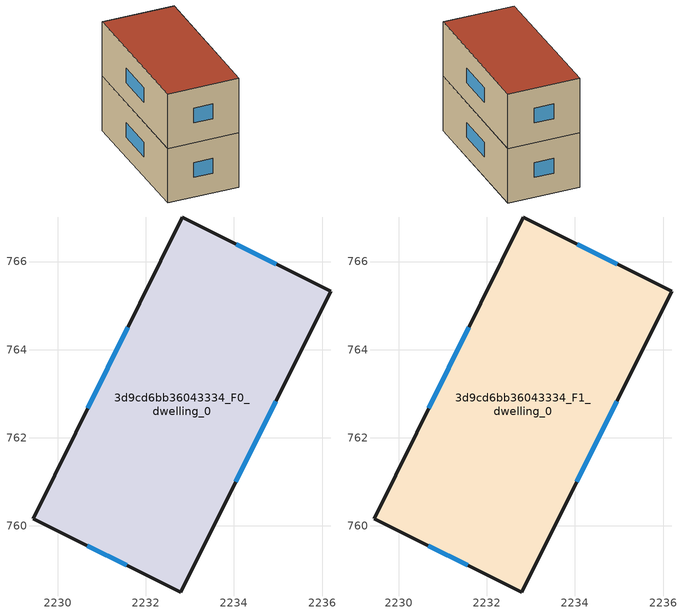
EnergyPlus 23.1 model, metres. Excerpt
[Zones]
3d9cd6bb36043334_F0_dwelling_0
 floor ground (EU_floor_Construction): 2236.19,765.32 2232.79,758.5 2229.45,760.16 2232.82,767.01 z0
 wall outside (EU_wall_Construction): 2236.19,765.32 2232.82,767.01 2229.45,760.16 2232.79,758.5 2236.19,765.32 z0:3
 window (EU_Window_Construction): 2234.96,765.94 2234.06,766.39 / 2234.04,761 2234.95,762.82 / 2230.67,759.55 2231.57,759.11 / 2231.59,764.5 2230.69,762.67 z1.1:1.9
3d9cd6bb36043334_F1_dwelling_0
 floor to 3d9cd6bb36043334_F0_dwelling_0 (EU_floor_Construction): 2236.19,765.32 2232.79,758.5 2229.45,760.16 2232.82,767.01 z3
 wall outside (EU_wall_Construction): 2236.19,765.32 2232.82,767.01 2229.45,760.16 2232.79,758.5 2236.19,765.32 z3:6
 window (EU_Window_Construction): 2234.96,765.94 2234.06,766.39 / 2234.04,761 2234.95,762.82 / 2230.67,759.55 2231.57,759.11 / 2231.59,764.5 2230.69,762.67 z4.1:4.9
 roof outside (EU_roof_Construction): 2232.79,758.5 2236.19,765.32 2232.82,767.01 2229.45,760.16 z6
[Building]
EU S2 Campaign: North Axis=0; Terrain=City; Solar Distribution=FullExterior
[Site:Location]
Bologna: Latitude=44.5; Longitude=11.25; Time Zone=1; Elevation=37
[SizingPeriod:WeatherFileDays]
AnnualSizingPeriod: Begin Month=1; Begin Day of Month=1; End Month=12; End Day of Month=31; Day of Week for Start Day=Monday; Use Weather File Daylight Saving Period=No; Use Weather File Rain and Snow Indicators=No
[MATERIAL]
EU_InternalMass_Material: Roughness=MediumRough; Thickness=0.1; Conductivity=1; Density=1800; Specific Heat=900; Thermal Absorptance=0.9; Solar Absorptance=0.7; Visible Absorptance=0.7
[MATERIAL:NOMASS] Roughness=MediumRough; Thermal Absorptance=0.9; Solar Absorptance=0.7; Visible Absorptance=0.7
Name | Thermal Resistance
EU_wall_NoMass | 0.753012
EU_roof_NoMass | 0.675676
EU_floor_NoMass | 0.609756
[WINDOWMATERIAL:SIMPLEGLAZINGSYSTEM]
EU_Window_SimpleGlazing: UFactor=4.6; Solar Heat Gain Coefficient=0.85; Visible Transmittance=0.85
[CONSTRUCTION]
EU_wall_Construction: EU_wall_NoMass
EU_roof_Construction: EU_roof_NoMass
EU_floor_Construction: EU_floor_NoMass
EU_Window_Construction: EU_Window_SimpleGlazing
EU_InternalMass_Construction: EU_InternalMass_Material
[ZONE] Type=1; Multiplier=1; Ceiling Height=autocalculate; Floor Area=autocalculate; Part of Total Floor Area=Yes
Name | Volume
3d9cd6bb36043334_F0_dwelling_0 | 85.8032
3d9cd6bb36043334_F1_dwelling_0 | 85.8047
[INTERNALMASS] Construction=EU_InternalMass_Construction; Surface Area=28.6013
Name | Zone or ZoneList
3d9cd6bb36043334_F0_dwelling_0_EU_InternalMass | 3d9cd6bb36043334_F0_dwelling_0
3d9cd6bb36043334_F1_dwelling_0_EU_InternalMass | 3d9cd6bb36043334_F1_dwelling_0
[OTHEREQUIPMENT] Fuel Type=Electricity; Design Level Calculation Method=Watts/Area; Power per Zone Floor Area=1; Fraction Latent=0; Fraction Radiant=0; Fraction Lost=0; Carbon Dioxide Generation Rate=0; EndUse Subcategory=EU_Step8_InternalGains
Name | Zone or ZoneList or Space or SpaceList | Schedule
EU_Step8_InternalGain_3d9cd6bb36043334_F0_dwelling_0_f000 | 3d9cd6bb36043334_F0_dwelling_0 | EU_Step8_GainSchedule_3d9cd6bb36043334_F0_dwelling_0_f000
EU_Step8_InternalGain_3d9cd6bb36043334_F1_dwelling_0_f000 | 3d9cd6bb36043334_F1_dwelling_0 | EU_Step8_GainSchedule_3d9cd6bb36043334_F1_dwelling_0_f000
[ZONEVENTILATION:DESIGNFLOWRATE] Schedule=EU_AlwaysOn; Design Flow Rate Calculation Method=AirChanges/Hour; Air Changes per Hour=0.64; Ventilation Type=Natural; Fan Pressure Rise=0; Fan Total Efficiency=1; Constant Term Coefficient=1; Temperature Term Coefficient=0; Velocity Term Coefficient=0; Velocity Squared Term Coefficient=0; Minimum Indoor Temperature=-100; Maximum Indoor Temperature=100; Delta Temperature=-100; Minimum Outdoor Temperature=-100; Maximum Outdoor Temperature=100; Maximum Wind Speed=40
Name | Zone or ZoneList or Space or SpaceList
EU_ConstantAir_3d9cd6bb36043334_F0_dwelling_0 | 3d9cd6bb36043334_F0_dwelling_0
EU_ConstantAir_3d9cd6bb36043334_F1_dwelling_0 | 3d9cd6bb36043334_F1_dwelling_0
[HVACTEMPLATE:THERMOSTAT] Constant Heating Setpoint=20; Constant Cooling Setpoint=50
EU_HeatOnly_3d9cd6bb36043334_F0_dwelling_0; EU_HeatOnly_3d9cd6bb36043334_F1_dwelling_0
[HVACTEMPLATE:ZONE:IDEALLOADSAIRSYSTEM] System Availability Schedule=EU_AlwaysOn; Maximum Heating Supply Air Temperature=50; Minimum Cooling Supply Air Temperature=13; Maximum Heating Supply Air Humidity Ratio=0.0156; Minimum Cooling Supply Air Humidity Ratio=0.0077; Heating Limit=NoLimit; Cooling Limit=NoLimit; Heating Availability Schedule=EU_AlwaysOn; Cooling Availability Schedule=EU_CoolingOff; Dehumidification Control Type=ConstantSensibleHeatRatio; Cooling Sensible Heat Ratio=0.7; Dehumidification Setpoint=60; Humidification Control Type=None; Humidification Setpoint=30; Outdoor Air Method=None; Outdoor Air Flow Rate per Person=0.00944; Outdoor Air Flow Rate per Zone Floor Area=0; Outdoor Air Flow Rate per Zone=0; Demand Controlled Ventilation Type=None; Outdoor Air Economizer Type=NoEconomizer; Heat Recovery Type=None; Sensible Heat Recovery Effectiveness=0.7; Latent Heat Recovery Effectiveness=0.65
Name | Template Thermostat
3d9cd6bb36043334_F0_dwelling_0 | EU_HeatOnly_3d9cd6bb36043334_F0_dwelling_0
3d9cd6bb36043334_F1_dwelling_0 | EU_HeatOnly_3d9cd6bb36043334_F1_dwelling_0
[SIZING:ZONE] Zone Cooling Design Supply Air Temperature Input Method=SupplyAirTemperature; Zone Cooling Design Supply Air Temperature=13; Zone Heating Design Supply Air Temperature Input Method=SupplyAirTemperature; Zone Heating Design Supply Air Temperature=50; Zone Cooling Design Supply Air Humidity Ratio=0.008; Zone Heating Design Supply Air Humidity Ratio=0.008; Cooling Design Air Flow Method=DesignDay; Cooling Design Air Flow Rate=0; Cooling Minimum Air Flow per Zone Floor Area=0.000762; Cooling Minimum Air Flow=0; Cooling Minimum Air Flow Fraction=0.2; Heating Design Air Flow Method=DesignDay; Heating Design Air Flow Rate=0; Heating Maximum Air Flow per Zone Floor Area=0.002032; Heating Maximum Air Flow=0.141576; Heating Maximum Air Flow Fraction=0.3; Account for Dedicated Outdoor Air System=No; Dedicated Outdoor Air System Control Strategy=NeutralSupplyAir; Dedicated Outdoor Air Low Setpoint Temperature for Design=autosize; Dedicated Outdoor Air High Setpoint Temperature for Design=autosize; Zone Load Sizing Method=Sensible Load Only No Latent Load; Zone Latent Cooling Design Supply Air Humidity Ratio Input Method=HumidityRatioDifference; Zone Cooling Design Supply Air Humidity Ratio Difference=0.005; Zone Latent Heating Design Supply Air Humidity Ratio Input Method=HumidityRatioDifference; Zone Humidification Design Supply Air Humidity Ratio Difference=0.005
3d9cd6bb36043334_F0_dwelling_0; 3d9cd6bb36043334_F1_dwelling_0
[SCHEDULE:CONSTANT]
Name | Hourly Value
EU_AlwaysOn | 1
EU_CoolingOff | 0
[SCHEDULE:FILE] Column Number=1; Rows to Skip at Top=0; Number of Hours of Data=8760; Column Separator=Comma; Interpolate to Timestep=No; Minutes per Item=60; Adjust Schedule for Daylight Savings=Yes
Name | File
EU_Step8_GainSchedule_3d9cd6bb36043334_F0_dwelling_0_f000 | ../../schedules/3d9cd6bb36043334/3d9cd6bb36043334_F0_dwelling_0_f000_gain.csv
EU_Step8_GainSchedule_3d9cd6bb36043334_F1_dwelling_0_f000 | ../../schedules/3d9cd6bb36043334/3d9cd6bb36043334_F1_dwelling_0_f000_gain.csv
